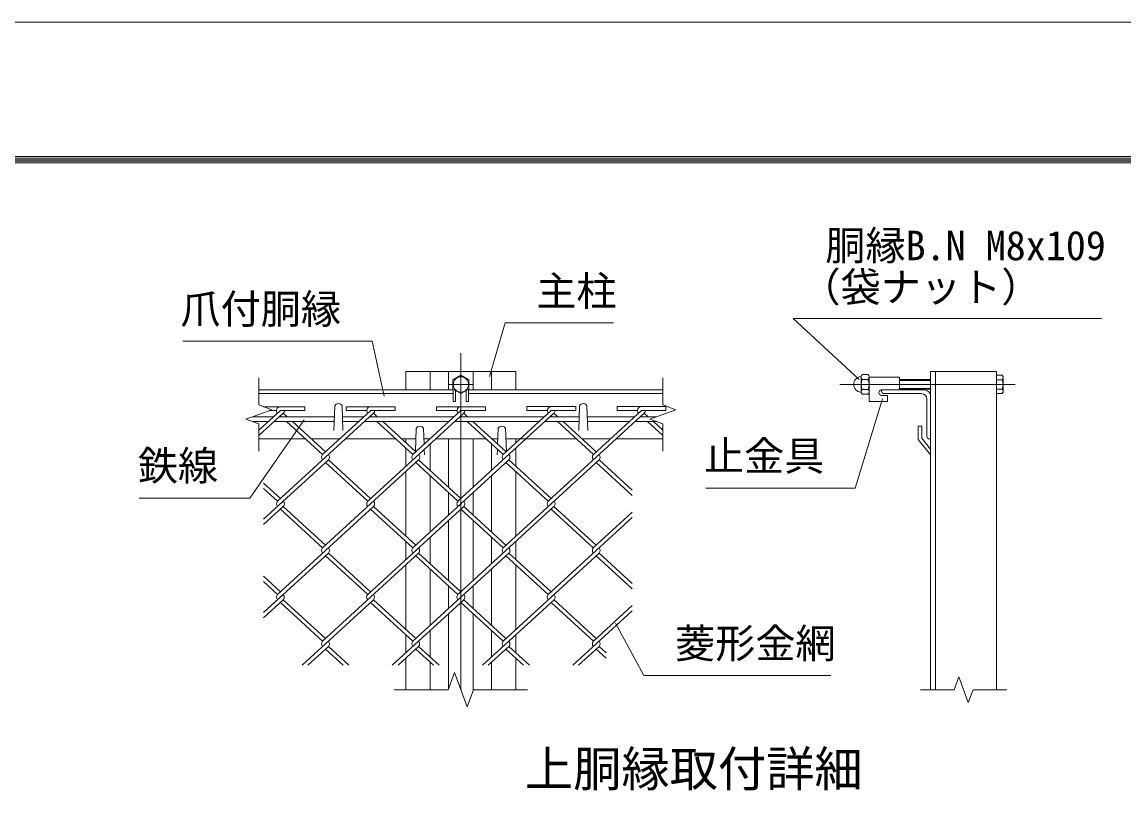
# Model space of a CAD drawing. Units: millimetres, scale not verified. Extents: x -6300 to 6300, y -4455 to 4455.
# Drawn here: x 626 to 3327, y 2533 to 4455 of the extents above; entities that cross this region are included whole.
import ezdxf
from ezdxf.enums import TextEntityAlignment as Align

# ---------------------------------------------------------------- set-up
doc = ezdxf.new("R2010")
doc.units = ezdxf.units.MM
doc.header["$LTSCALE"] = 30
doc.linetypes.add('USER1', pattern=[50.8, 31.75, -6.35, 6.35, -6.35])
for name, color, linetype, lineweight in [('0-0_D-STR3', 3, 'Continuous', 13), ('0-1_D-STR1', 1, 'Continuous', 18), ('0-2_D-BMK', 2, 'USER1', 13), ('0-3_D-STR2', 7, 'Continuous', 9), ('0-4_D-STR-DIM', 7, 'Continuous', 9), ('0-7_D-STR-TXT', 7, 'Continuous', 9), ('0-B_D-TTL', 7, 'Continuous', 9)]:
    doc.layers.add(name, color=color, linetype=linetype, lineweight=lineweight)
doc.layers.add('0-6_D-TTL-TXT', color=7, linetype='Continuous')
doc.styles.add('ＭＳ ゴシック', font='')
doc.styles.get('ＭＳ ゴシック').set_extended_font_data('MS Gothic')

msp = doc.modelspace()

# ---------------------------------------------------------------- linework, layer by layer
at = {"layer": '0-0_D-STR3'}
for p, q in [((2682.36, 3585.23), (2682.36, 3548.19)), ((2682.36, 3585.23), (2682.36, 3548.19)), ((2698.86, 3590.82), (2685.36, 3590.82)), ((2685.36, 3578.67), (2698.86, 3578.67)), ((2701.86, 3585.23), (2701.86, 3548.19)), ((2701.86, 3585.23), (2701.86, 3548.19)), ((2701.86, 3584.52), (2776.86, 3584.52)), ((2701.86, 3584.52), (2701.86, 3524.52)), ((2776.86, 3584.52), (2776.86, 3553.02)), ((2852.61, 3578.52), (2776.86, 3578.52)), ((2852.61, 3576.27), (2776.86, 3576.27)), ((3014.61, 3589.04), (3028.42, 3589.04)), ((3014.61, 3589.04), (3014.61, 3544.01)), ((3014.61, 3577.78), (3028.42, 3577.78)), ((3030.51, 3585.42), (3028.42, 3589.04)), ((3030.51, 3585.42), (3030.51, 3547.62)), ((1682.75, 3554.83), (1682.75, 3524.52)), ((1688.75, 3551.37), (1688.75, 3524.52)), ((1714.25, 3551.37), (1714.25, 3524.52)), ((1720.25, 3554.83), (1720.25, 3524.52)), ((2685.36, 3554.37), (2698.86, 3554.37)), ((2698.86, 3542.22), (2685.36, 3542.22)), ((2732.61, 3553.02), (2776.86, 3553.02)), ((2732.61, 3539.52), (2746.86, 3539.52)), ((2746.86, 3539.52), (2746.86, 3524.52)), ((2852.61, 3556.77), (2776.86, 3556.77)), ((2852.61, 3554.52), (2776.86, 3554.52)), ((3014.61, 3555.27), (3028.42, 3555.27)), ((3014.61, 3544.01), (3028.42, 3544.01)), ((3030.51, 3547.62), (3028.42, 3544.01)), ((1682.75, 3524.52), (1688.75, 3524.52)), ((1714.25, 3524.52), (1720.25, 3524.52)), ((2701.86, 3524.52), (2746.86, 3524.52)), ((1191.02, 3487.39), (1242.97, 3487.39)), ((1257.18, 3487.39), (1391.58, 3487.39)), ((1411.42, 3487.39), (1464.15, 3487.39)), ((1478.36, 3487.39), (1685.34, 3487.39)), ((1699.19, 3487.39), (1906.52, 3487.39)), ((1920.37, 3487.39), (1991.58, 3487.39)), ((2011.42, 3487.39), (2127.7, 3487.39)), ((2141.91, 3487.39), (2181.02, 3487.39)), ((1191.52, 3475.39), (1229.87, 3475.39)), ((1244.08, 3475.39), (1391.17, 3475.39)), ((1411.83, 3475.39), (1451.06, 3475.39)), ((1465.27, 3475.39), (1672.24, 3475.39)), ((1686.09, 3475.39), (1893.42, 3475.39)), ((1907.28, 3475.39), (1991.17, 3475.39)), ((2011.83, 3475.39), (2114.61, 3475.39)), ((2128.82, 3475.39), (2181.52, 3475.39))]:
    msp.add_line(p, q, dxfattribs=at)
msp.add_lwpolyline([(1721, 3577.78), (1701.5, 3589.04), (1682, 3577.78), (1682, 3555.27), (1701.5, 3544.01), (1721, 3555.27)], close=True, dxfattribs=at)
msp.add_circle((1701.5, 3566.52), 18.75, dxfattribs=at)
for centre, radius, start, end in [((2683.86, 3566.52), 19.5, 97.16806, 262.83194), ((2681.24, 3587.36), 1.5, 277.16806, 350.16084), ((2689.97, 3584.75), 7.63, 127.21089, 232.78911), ((2708.46, 3566.52), 26.1, 152.26063, 207.73937), ((2694.25, 3584.75), 7.63, 307.21089, 52.78911), ((2675.76, 3566.52), 26.1, 332.26063, 27.73937), ((3020.19, 3583.41), 9.97, 325.61585, 34.38415), ((2992.9, 3566.52), 37.26, 342.4121, 17.5879), ((2681.24, 3545.69), 1.5, 16.57981, 82.83194), ((2690.01, 3548.3), 7.65, 127.42505, 232.57495), ((2694.21, 3548.3), 7.65, 307.42505, 52.57495), ((2732.61, 3546.27), 6.75, 90, 270), ((3020.19, 3549.64), 9.97, 325.61585, 34.38415)]:
    msp.add_arc(centre, radius, start, end, dxfattribs=at)
at = {"layer": '0-1_D-STR1'}
for p, q in [((1566.5, 3598.02), (1836.5, 3598.02)), ((1566.5, 3553.02), (1566.5, 3598.02)), ((1626.5, 3553.02), (1626.5, 3598.02)), ((1671.5, 3598.02), (1671.5, 3553.02)), ((1731.5, 3598.02), (1731.5, 3553.02)), ((1776.5, 3553.02), (1776.5, 3598.02)), ((1836.5, 3553.02), (1836.5, 3598.02)), ((2864.61, 2818.02), (2864.61, 3598.02)), ((3014.61, 2818.02), (3014.61, 3598.02)), ((1206.5, 3553.02), (1682.75, 3553.02)), ((1206.5, 3544.02), (1682.75, 3544.02)), ((1720.25, 3553.02), (2196.5, 3553.02)), ((1720.25, 3544.02), (2196.5, 3544.02)), ((2732.61, 3553.02), (2837.61, 3553.02)), ((2732.61, 3550.02), (2732.61, 3553.02)), ((2738.61, 3544.02), (2830.11, 3544.02)), ((2852.61, 3538.02), (2852.61, 3433.02)), ((1392.5, 3513.64), (1390.39, 3453.27)), ((1410.5, 3513.64), (1412.61, 3453.27)), ((1992.5, 3513.64), (1990.39, 3453.27)), ((2010.5, 3513.64), (2012.61, 3453.27)), ((2843.61, 3530.52), (2843.61, 3439.02)), ((1592, 3458.16), (1590.04, 3401.95)), ((1610, 3458.16), (1611.35, 3419.59)), ((1793, 3458.16), (1791.66, 3419.87)), ((1811, 3458.16), (1812.97, 3401.67)), ((2822.61, 3464.16), (2822.61, 3431.16)), ((2831.61, 3464.16), (2822.61, 3464.16)), ((2831.61, 3464.16), (2831.61, 3434.52)), ((1206.5, 3433.02), (1320.77, 3433.02)), ((1334.95, 3433.02), (1404.82, 3433.02)), ((1419.03, 3433.02), (1541.96, 3433.02)), ((1556.13, 3433.02), (1591.12, 3433.02)), ((1566.5, 3423.52), (1566.5, 3433.02)), ((1610.88, 3433.02), (1626.01, 3433.02)), ((1763.1, 3433.02), (1639.86, 3433.02)), ((1671.5, 3433.02), (1671.5, 3314.32)), ((1731.5, 3433.02), (1731.5, 3314.32)), ((1792.12, 3433.02), (1777.31, 3433.02)), ((1984.29, 3433.02), (1811.88, 3433.02)), ((1836.5, 3423.23), (1836.5, 3433.02)), ((2068.37, 3433.02), (1998.5, 3433.02)), ((2196.5, 3433.02), (2082.58, 3433.02)), ((2822.61, 3431.16), (2852.61, 3393.66)), ((2831.61, 3434.52), (2852.61, 3407.38)), ((2849.61, 3433.02), (2852.61, 3433.02)), ((1566.5, 3365.8), (1566.5, 3410.53)), ((1611.77, 3407.29), (1612.25, 3393.66)), ((1626.5, 3355.52), (1626.5, 3420.78)), ((1776.5, 3355.55), (1776.5, 3420.75)), ((1791.22, 3407.26), (1790.75, 3393.66)), ((1836.5, 3365.77), (1836.5, 3410.53)), ((2852.61, 3407.38), (2852.61, 3393.66)), ((1566.5, 3194.84), (1566.5, 3352.78)), ((1836.5, 3194.84), (1836.5, 3352.75)), ((1626.5, 3205.08), (1626.5, 3342.53)), ((1776.5, 3205.08), (1776.5, 3342.53)), ((1671.5, 3301.3), (1671.5, 3246.32)), ((1731.5, 3301.3), (1731.5, 3246.32)), ((1671.5, 3233.3), (1671.5, 3085.6)), ((1731.5, 3233.3), (1731.5, 3085.6)), ((1626.5, 3126.83), (1626.5, 3192.06)), ((1776.5, 3126.83), (1776.5, 3192.06)), ((1566.5, 3137.08), (1566.5, 3181.81)), ((1836.5, 3137.08), (1836.5, 3181.81)), ((1566.5, 2966.12), (1566.5, 3124.06)), ((1626.5, 2976.36), (1626.5, 3113.81)), ((1776.5, 2976.36), (1776.5, 3113.81)), ((1836.5, 2966.12), (1836.5, 3124.06)), ((1671.5, 3072.58), (1671.5, 3017.6)), ((1731.5, 3072.58), (1731.5, 3017.6)), ((1671.5, 3004.58), (1671.5, 2820.17)), ((1731.5, 3004.58), (1731.5, 2815.87)), ((1566.5, 2908.36), (1566.5, 2953.1)), ((1626.5, 2898.12), (1626.5, 2963.34)), ((1776.5, 2898.12), (1776.5, 2963.34)), ((1836.5, 2908.36), (1836.5, 2953.1)), ((1566.5, 2818.02), (1566.5, 2895.34)), ((1836.5, 2818.02), (1836.5, 2895.34)), ((1626.5, 2818.02), (1626.5, 2885.1)), ((1776.5, 2818.02), (1776.5, 2885.1))]:
    msp.add_line(p, q, dxfattribs=at)
msp.add_lwpolyline([(2852.61, 2818.02), (2852.61, 3598.02), (3014.61, 3598.02)], dxfattribs=at)
for centre, radius, start, end in [((2738.61, 3550.02), 6, 180, 270), ((2830.11, 3530.52), 13.5, 0, 90), ((2837.61, 3538.02), 15, 0, 90), ((1401.5, 3509.89), 9.75, 22.61986, 157.38014), ((2001.5, 3509.89), 9.75, 22.61986, 157.38014), ((1601, 3454.41), 9.75, 22.61986, 157.38014), ((1802, 3454.41), 9.75, 22.61986, 157.38014), ((2849.61, 3439.02), 6, 180, 270)]:
    msp.add_arc(centre, radius, start, end, dxfattribs=at)
at = {"layer": '0-2_D-BMK'}
for p, q in [((1701.5, 3643.02), (1701.5, 2818.02)), ((1731.5, 3566.52), (1671.5, 3566.52)), ((2629.91, 3566.52), (3059.61, 3566.52))]:
    msp.add_line(p, q, dxfattribs=at)
at = {"layer": '0-3_D-STR2'}
for p, q in [((1217.94, 3511.95), (1319.29, 3511.95)), ((1319.29, 3502.35), (1319.29, 3511.95)), ((1420.48, 3502.35), (1420.48, 3511.95)), ((1420.48, 3511.95), (1540.48, 3511.95)), ((1540.48, 3502.35), (1540.48, 3511.95)), ((1641.66, 3502.35), (1641.66, 3511.95)), ((1641.66, 3511.95), (1761.66, 3511.95)), ((1761.66, 3502.35), (1761.66, 3511.95)), ((1863.01, 3502.5), (1863.01, 3512.1)), ((1863.01, 3512.1), (1983.01, 3512.1)), ((1983.01, 3502.5), (1983.01, 3512.1)), ((2084.19, 3502.5), (2084.19, 3512.1)), ((2084.19, 3512.1), (2204.19, 3512.1)), ((2204.19, 3502.5), (2204.19, 3512.1)), ((1259.29, 3502.35), (1206.5, 3453.97)), ((1232.11, 3502.35), (1249.66, 3502.35)), ((1487.58, 3495.84), (1252.21, 3280.16)), ((1259.29, 3502.35), (1319.29, 3502.35)), ((1261.41, 3487.39), (1259.29, 3489.33)), ((1480.48, 3502.35), (1362.78, 3394.5)), ((1420.48, 3502.35), (1470.84, 3502.35)), ((1708.59, 3496), (1473.21, 3280.32)), ((1480.48, 3502.35), (1540.48, 3502.35)), ((1482.59, 3487.39), (1480.48, 3489.33)), ((1496.8, 3487.39), (1487.58, 3495.84)), ((1701.66, 3502.35), (1583.96, 3394.5)), ((1641.66, 3502.35), (1692.02, 3502.35)), ((1929.77, 3496), (1694.4, 3280.32)), ((1703.77, 3487.39), (1701.48, 3489.49)), ((1701.66, 3502.35), (1761.66, 3502.35)), ((1717.98, 3487.39), (1708.59, 3496)), ((1923.01, 3502.5), (1805.15, 3394.5)), ((1863.01, 3502.5), (1913.37, 3502.5)), ((2151.13, 3495.84), (1915.74, 3280.14)), ((1924.96, 3487.39), (1922.67, 3489.49)), ((1923.01, 3502.5), (1983.01, 3502.5)), ((1939.17, 3487.39), (1929.77, 3496)), ((2144.19, 3502.5), (2026.33, 3394.5)), ((2084.19, 3502.5), (2134.55, 3502.5)), ((2146.14, 3487.39), (2143.85, 3489.49)), ((2144.19, 3502.5), (2204.19, 3502.5)), ((2160.35, 3487.39), (2150.95, 3496)), ((1362.78, 3394.5), (1274.5, 3475.39)), ((1369.89, 3401.01), (1288.71, 3475.39)), ((1583.96, 3394.5), (1495.69, 3475.39)), ((1591.07, 3401.01), (1509.9, 3475.39)), ((1805.15, 3394.5), (1716.87, 3475.39)), ((1812.25, 3401.01), (1731.08, 3475.39)), ((2026.33, 3394.5), (1938.05, 3475.39)), ((2033.43, 3401.01), (1952.26, 3475.39)), ((2196.5, 3441.24), (2159.24, 3475.39)), ((2196.5, 3454.26), (2173.45, 3475.39)), ((1376.83, 3381.66), (1217.75, 3235.89)), ((1598, 3381.64), (1362.62, 3165.96)), ((1480.32, 3286.83), (1376.83, 3381.66)), ((1819.18, 3381.64), (1583.8, 3165.96)), ((1701.5, 3286.83), (1598.01, 3381.66)), ((2040.36, 3381.64), (1804.99, 3165.96)), ((1922.84, 3286.65), (1819.18, 3381.64)), ((2121.5, 3307.29), (2040.36, 3381.64)), ((1473.21, 3280.32), (1369.73, 3375.15)), ((1694.4, 3280.32), (1590.91, 3375.15)), ((1915.74, 3280.14), (1812.07, 3375.13)), ((2121.5, 3294.27), (2033.26, 3375.13)), ((1259.13, 3286.83), (1217.75, 3324.75)), ((1252.03, 3280.32), (1217.75, 3311.73)), ((1266.24, 3267.3), (1217.75, 3222.87)), ((1487.42, 3267.3), (1252.03, 3051.6)), ((1362.62, 3165.96), (1259.13, 3260.79)), ((1369.73, 3172.47), (1266.24, 3267.3)), ((1708.6, 3267.3), (1473.21, 3051.6)), ((1583.8, 3165.96), (1480.32, 3260.79)), ((1590.91, 3172.47), (1487.42, 3267.3)), ((1929.77, 3267.28), (1694.4, 3051.6)), ((1804.99, 3165.96), (1701.5, 3260.79)), ((1812.09, 3172.47), (1708.6, 3267.3)), ((2026.15, 3165.94), (1923.28, 3260.2)), ((2033.26, 3172.45), (1929.77, 3267.28)), ((2121.5, 3253.31), (2026.15, 3165.94)), ((2121.5, 3240.29), (1915.58, 3051.6)), ((1376.83, 3152.94), (1217.75, 3007.17)), ((1598.01, 3152.94), (1362.62, 2937.24)), ((1473.21, 3051.6), (1369.73, 3146.43)), ((1480.32, 3058.11), (1376.83, 3152.94)), ((1819.2, 3152.94), (1583.8, 2937.24)), ((1694.4, 3051.6), (1591.53, 3145.86)), ((1701.5, 3058.11), (1598.01, 3152.94)), ((2040.36, 3152.92), (1804.99, 2937.24)), ((1915.58, 3051.6), (1812.09, 3146.43)), ((1922.68, 3058.11), (1819.2, 3152.94)), ((2121.5, 3065.55), (2033.26, 3146.41)), ((2121.5, 3078.57), (2040.36, 3152.92)), ((1259.13, 3058.11), (1217.75, 3096.03)), ((1252.03, 3051.6), (1217.75, 3083.01)), ((1266.24, 3038.58), (1217.75, 2994.15)), ((1362.62, 2937.24), (1259.13, 3032.07)), ((1369.73, 2943.75), (1266.24, 3038.58)), ((1487.42, 3038.58), (1312.21, 2878.02)), ((1583.8, 2937.24), (1480.32, 3032.07)), ((1590.91, 2943.75), (1487.42, 3038.58)), ((1708.6, 3038.58), (1533.39, 2878.02)), ((1804.99, 2937.24), (1701.5, 3032.07)), ((1812.09, 2943.75), (1708.6, 3038.58)), ((1929.79, 3038.58), (1754.57, 2878.02)), ((2026.17, 2937.24), (1922.68, 3032.07)), ((2033.27, 2943.75), (1929.79, 3038.58)), ((2121.5, 3024.59), (2026.17, 2937.24)), ((2121.5, 3011.57), (1975.76, 2878.02)), ((1376.83, 2924.22), (1326.42, 2878.02)), ((1413.03, 2878.02), (1369.73, 2917.71)), ((1427.24, 2878.02), (1376.83, 2924.22)), ((1598.01, 2924.22), (1547.6, 2878.02)), ((1634.22, 2878.02), (1590.91, 2917.71)), ((1648.43, 2878.02), (1598.01, 2924.22)), ((1819.2, 2924.22), (1768.78, 2878.02)), ((1855.4, 2878.02), (1812.09, 2917.71)), ((1869.61, 2878.02), (1819.2, 2924.22)), ((2040.38, 2924.22), (1989.97, 2878.02)), ((2057.75, 2895.28), (2033.27, 2917.71)), ((2057.75, 2908.3), (2040.38, 2924.22))]:
    msp.add_line(p, q, dxfattribs=at)
msp.add_lwpolyline([(1275.62, 3487.39), (1266.4, 3495.84), (1206.5, 3440.95)], dxfattribs=at)
for centre, start, end in [((1259.29, 3502.35), 95, 222.5), ((1480.48, 3502.35), 95, 222.5), ((1701.66, 3502.35), 85, 222.5), ((1923.01, 3502.5), 85, 222.5), ((2144.19, 3502.5), 85, 222.5), ((1259.29, 3502.35), 317.5, 0), ((1480.48, 3502.35), 317.5, 0), ((1701.66, 3502.35), 317.5, 0), ((1922.84, 3502.35), 317.5, 0.89905), ((2144.03, 3502.35), 317.5, 0.89905), ((1369.89, 3387.99), 137.5, 222.5), ((1369.89, 3387.99), 317.5, 42.5), ((1591.07, 3387.99), 137.5, 222.5), ((1591.07, 3387.99), 317.5, 42.5), ((1812.25, 3387.99), 137.5, 222.5), ((1812.25, 3387.99), 317.5, 42.5), ((2033.43, 3387.99), 137.5, 222.5), ((2033.43, 3387.99), 317.5, 42.5), ((1259.29, 3273.63), 137.5, 222.5), ((1259.29, 3273.63), 317.5, 42.5), ((1480.48, 3273.63), 137.5, 222.5), ((1480.48, 3273.63), 317.5, 42.5), ((1701.66, 3273.63), 137.5, 222.5), ((1701.66, 3273.63), 317.5, 42.5), ((1922.84, 3273.63), 137.5, 222.5), ((1922.84, 3273.63), 317.5, 42.5), ((1369.73, 3159.45), 137.5, 222.5), ((1369.73, 3159.45), 317.5, 42.5), ((1590.91, 3159.45), 137.5, 222.5), ((1590.91, 3159.45), 317.5, 42.5), ((1812.25, 3159.27), 137.5, 222.5), ((1812.25, 3159.27), 317.5, 42.5), ((2033.43, 3159.27), 137.5, 222.5), ((2033.43, 3159.27), 317.5, 42.5), ((1259.12, 3045.07), 137.5, 222.5), ((1259.12, 3045.07), 317.5, 42.5), ((1480.3, 3045.07), 137.5, 222.5), ((1480.3, 3045.07), 317.5, 42.5), ((1701.48, 3045.07), 137.5, 222.5), ((1701.48, 3045.07), 317.5, 42.5), ((1922.67, 3045.07), 137.5, 222.5), ((1922.67, 3045.07), 317.5, 42.5), ((1369.73, 2930.73), 137.5, 222.5), ((1369.73, 2930.73), 317.5, 42.5), ((1590.91, 2930.73), 137.5, 222.5), ((1590.91, 2930.73), 317.5, 42.5), ((1812.25, 2930.55), 137.5, 222.5), ((1812.25, 2930.55), 317.5, 42.5), ((2033.43, 2930.55), 137.5, 222.5), ((2033.43, 2930.55), 317.5, 42.5)]:
    msp.add_arc(centre, 9.64, start, end, dxfattribs=at)
at = {"layer": '0-4_D-STR-DIM'}
for p, q in [((1206.5, 3583.02), (1206.5, 3516.11)), ((2196.5, 3583.02), (2196.5, 3516.11)), ((1238.21, 3504.57), (1206.5, 3516.11)), ((1174.79, 3481.48), (1238.21, 3504.57)), ((1206.5, 3469.94), (1174.79, 3481.48)), ((1206.5, 3469.94), (1206.5, 3403.02)), ((2196.5, 3469.94), (2196.5, 3403.02)), ((1670.72, 2818.02), (1686.11, 2860.31)), ((1686.11, 2860.31), (1716.89, 2775.74)), ((2922.07, 2849.74), (2910.52, 2818.02)), ((2945.15, 2786.31), (2922.07, 2849.74)), ((1670.72, 2818.02), (1538, 2818.02)), ((1716.89, 2775.74), (1732.28, 2818.02)), ((1865, 2818.02), (1732.28, 2818.02)), ((2827.86, 2818.02), (2910.52, 2818.02)), ((2956.7, 2818.02), (2945.15, 2786.31)), ((2956.7, 2818.02), (3039.36, 2818.02))]:
    msp.add_line(p, q, dxfattribs=at)
msp.add_lwpolyline([(2196.5, 3469.94), (2164.79, 3481.48), (2228.21, 3504.57), (2196.5, 3516.11)], dxfattribs=at)
at = {"layer": '0-7_D-STR-TXT'}
for points in [[(3271.2, 3728.36), (2516.01, 3728.36), (2677.58, 3578.2)], [(2075.88, 3717.29), (1809.9, 3717.29), (1771.43, 3585.62)], [(1020.38, 3672.82), (1483.95, 3672.82), (1513.41, 3537.48)], [(2302.13, 3312.21), (2667.85, 3312.21), (2734.63, 3530.89)], [(913.23, 3288.04), (1184.54, 3288.04), (1317.1, 3480.09)], [(2607.87, 2852.66), (2149.63, 2852.66), (2080.32, 2981.16)]]:
    msp.add_lwpolyline(points, dxfattribs=at)
at = {"layer": '0-B_D-TTL', "color": 2, "lineweight": 18}
msp.add_lwpolyline([(-6300, 4455), (6300, 4455), (6300, -4455), (-6300, -4455)], close=True, dxfattribs=at)
at = {"layer": '0-B_D-TTL'}
for points in [[(-5895, 4125), (5895, 4125), (5895, -4125), (-5895, -4125)], [(-5891.25, 4121.25), (5891.25, 4121.25), (5891.25, -4121.25), (-5891.25, -4121.25)], [(-5887.5, 4117.5), (5887.5, 4117.5), (5887.5, -4117.5), (-5887.5, -4117.5)], [(-5883.75, 4113.75), (5883.75, 4113.75), (5883.75, -4113.75), (-5883.75, -4113.75)], [(-5880, 4110), (5880, 4110), (5880, -4110), (-5880, -4110)]]:
    msp.add_lwpolyline(points, close=True, dxfattribs=at)

# ---------------------------------------------------------------- texts
at = {"layer": '0-6_D-TTL-TXT', "style": 'ＭＳ ゴシック'}
msp.add_text('上胴縁取付詳細', height=86.66, dxfattribs=at).set_placement((1858.64, 2554.62), align=Align.BOTTOM_LEFT)
at = {"layer": '0-7_D-STR-TXT', "style": 'ＭＳ ゴシック'}
for s, p in [('胴縁B.N M8x109', (2594.68, 3849.45)), ('主柱', (1886.29, 3737.88)), ('（袋ナット）', (2533.76, 3747.62)), ('爪付胴縁', (1014.29, 3693.8)), ('止金具', (2297.18, 3333.56)), ('鉄線', (909.81, 3309.59)), ('菱形金網', (2226.4, 2874.01))]:
    msp.add_text(s, height=72.14, dxfattribs=at).set_placement(p, align=Align.BOTTOM_LEFT)

doc.saveas('drawing.dxf')
